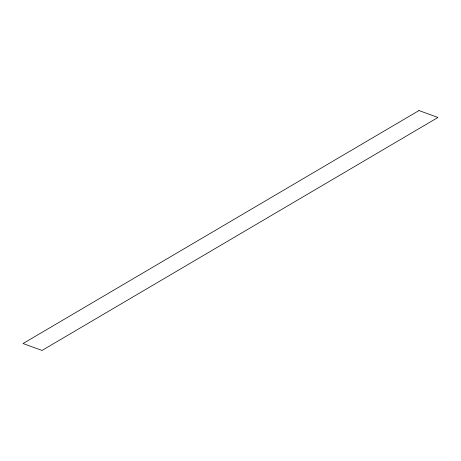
<?xml version="1.0" encoding="UTF-8"?>
<svg xmlns="http://www.w3.org/2000/svg" width="461" height="461" viewBox="0 0 461 461"><rect width="100%" height="100%" fill="white"/><g stroke="black" fill="none" stroke-linecap="round" stroke-linejoin="round"><path stroke-width="0.69" d="M418.974 110.554L23.05 343.531L42.026 350.446L437.95 117.469L418.974 110.554"/></g></svg>
